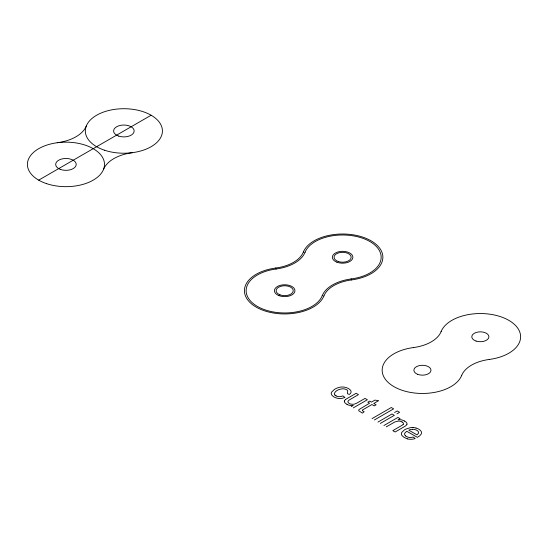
<?xml version="1.0" encoding="UTF-8"?>
<svg xmlns="http://www.w3.org/2000/svg" width="548" height="548" viewBox="0 0 548 548"><rect width="100%" height="100%" fill="white"/><g stroke="black" fill="none" stroke-linecap="round" stroke-linejoin="round"><path stroke-width="0.82" d="M362.488 410.144L362.612 410.842L364.16 411.712L362.427 413.117L358.878 410.842A3.309 1.911 0 0 1 358.947 409.644A2.397 1.384 0 0 1 359.091 409.5L369.571 403.198L367.824 402.184L369.688 401.102L371.441 402.116L374.894 400.122L378.647 400.656L373.777 403.465L376.113 404.814L374.243 405.89L371.907 404.54L363.694 409.288A11.234 6.487 0 0 0 362.687 409.925M403.068 424.44L402.753 424.748A12.666 7.309 0 0 1 401.239 425.762L392.813 430.639L395.149 431.988L404.465 426.597A20.899 12.07 0 0 0 405.554 425.899L405.883 425.638A6.562 3.788 0 0 0 406.917 424.214M345.521 399.56L345.692 399.43A19.927 11.501 0 0 1 347.158 398.485L356.145 393.286L358.481 394.635L349.877 399.608A23.413 13.515 0 0 0 348.802 400.293C346.096 402.047 349.857 404.362 351.789 404.219A4.391 2.535 0 0 0 354.583 404.061L356.447 403.314A18.831 10.871 0 0 0 357.522 402.732L365.016 398.41L367.352 399.759L353.344 407.849M38.689 180.148L151.132 115.231M351.241 406.637L353.316 405.431L350.535 405.452A6.775 3.911 0 0 1 348.466 405.041L346.973 404.431M372.024 418.638L391.293 407.513L393.628 408.856L374.359 419.987M377.983 422.076L391.998 413.98L394.334 415.329L380.319 423.426M394.567 412.5L397.252 410.952L399.588 412.295L396.903 413.85M383.936 425.515L397.951 417.418L400.054 418.638L398.074 419.782L399.889 419.706A6.617 3.822 0 0 1 401.999 419.98L404.677 421.035M386.272 426.865L394.827 421.967L398.554 421.028A5.542 3.199 0 0 1 402.088 421.967M413.021 427.563L412.096 427.55A8.371 4.829 0 0 0 410.233 427.7L405.719 429.153A17.646 10.186 0 0 0 404.431 429.872L401.766 432.393A8.241 4.761 0 0 0 401.944 435.496L404.047 437.386L407.28 438.825M416.055 428.029L418.028 428.776A11.755 6.788 0 0 1 419.11 429.379L420.474 430.461A8.193 4.733 0 0 1 421.467 432.399L421.487 432.92A8.172 4.72 0 0 1 421.227 433.975L419.782 435.77L417.377 437.345L406.712 431.242L404.801 433.16A5.638 3.254 0 0 0 404.602 434.03A5.843 3.37 0 0 0 405.643 435.941M405.65 435.941L406.027 436.222A7.487 4.322 0 0 0 406.623 436.585A5.398 3.117 0 0 0 410.781 437.503L413.226 437.03L415.165 438.551L413.788 438.934A8.035 4.637 0 0 1 407.26 438.845M335.034 395.115L335.547 395.526A6.788 3.918 0 0 0 336.136 395.889M305.065 252.217A38.545 22.256 0 0 1 275.959 269.02M322.231 295.735A38.545 22.256 0 0 1 351.33 278.932M305.01 252.347A38.545 22.256 0 0 1 345.466 235.058A38.545 22.256 0 0 1 381.052 255.608A38.545 22.256 0 0 1 351.11 278.959M322.279 295.605A38.545 22.256 0 0 1 281.83 312.894A38.545 22.256 0 0 1 246.244 292.344A38.545 22.256 0 0 1 276.185 268.993M303.339 252.128A40.264 23.242 0 0 1 345.589 234.071A40.264 23.242 0 0 1 382.757 255.532A40.264 23.242 0 0 1 351.487 279.925M323.902 295.954A36.832 21.269 0 0 1 351.706 279.898M303.393 251.998A36.832 21.269 0 0 1 275.582 268.054M323.95 295.824A40.264 23.242 0 0 1 281.699 313.881A40.264 23.242 0 0 1 244.531 292.42A40.264 23.242 0 0 1 275.808 268.027M441.085 331.656A40.264 23.242 0 0 1 483.336 313.6A40.264 23.242 0 0 1 520.504 335.061A40.264 23.242 0 0 1 489.227 359.454M461.642 375.476A36.832 21.269 0 0 1 489.453 359.42M441.133 331.526A36.832 21.269 0 0 1 413.329 347.583M461.697 375.346A40.264 23.242 0 0 1 419.446 393.402A40.264 23.242 0 0 1 382.278 371.941A40.264 23.242 0 0 1 413.548 347.548M86.324 125.93A38.545 22.256 0 0 1 57.225 142.733M103.497 169.448A38.545 22.256 0 0 1 132.595 152.645M335.027 395.115A5.055 2.918 0 0 1 334.314 393.567C335.492 390.327 339.712 388.929 342.932 388.792A5.144 2.966 0 0 1 345.589 389.299C350.59 390.628 344.487 394.019 349.603 394.361L350.72 393.074A6.953 4.014 0 0 0 350.254 389.943L349.014 388.922A11.672 6.74 0 0 0 348.48 388.587A9.72 5.61 0 0 0 344.315 387.148A7.514 4.336 0 0 0 339.513 387.299A14.159 8.172 0 0 0 334.465 389.409L331.526 392.183A7.919 4.569 0 0 0 331.259 393.224L331.259 393.485A8.062 4.651 0 0 0 332.095 395.444L333.376 396.553A11.803 6.816 0 0 0 334.342 397.142L335.554 397.697A7.912 4.569 0 0 0 339.274 398.465A7.727 4.459 0 0 0 342.849 398.136L344.932 397.464L342.945 395.916L340.315 396.642A4.226 2.439 0 0 1 339.178 396.69A5.124 2.959 0 0 1 336.15 395.882M347.117 404.314A6.836 3.946 0 0 1 344.288 401.047M344.397 401.047A6.514 3.761 0 0 1 345.541 399.567M404.54 421.138A6.747 3.898 0 0 1 407.068 424.214M402.013 422.015A3.836 2.213 0 0 1 403.225 424.474M412.945 427.556A8.371 4.829 0 0 1 415.994 428.029M412.63 429.276A5.781 3.336 0 0 1 416.172 430.009L416.398 430.112A7.528 4.35 0 0 1 417.062 430.481L417.816 431.057A5.432 3.137 0 0 1 418.604 432.701L418.59 432.879A3.891 2.247 0 0 1 418.508 433.235L416.987 434.886L408.815 430.166L410.02 429.673A5.391 3.117 0 0 1 412.63 429.283M278.918 295.612A10.282 5.939 0 0 0 294.94 291.118A10.282 5.939 0 0 0 280.192 285.357A10.282 5.939 0 0 0 278.918 295.612M336.849 262.17A10.282 5.939 0 0 0 352.864 257.676A10.282 5.939 0 0 0 338.116 251.916A10.282 5.939 0 0 0 336.849 262.17M338.328 261.54A8.569 4.946 0 0 0 351.179 257.252A8.569 4.946 0 0 0 338.328 252.971A8.569 4.946 0 0 0 338.328 261.54M279.877 294.797A8.569 4.946 0 0 0 293.228 291.05A8.569 4.946 0 0 0 280.939 286.248A8.569 4.946 0 0 0 279.877 294.797M476.068 341.062A8.569 4.946 0 0 0 488.919 336.78A8.569 4.946 0 0 0 476.068 332.492A8.569 4.946 0 0 0 476.068 341.062M417.624 374.318A8.569 4.946 0 0 0 430.975 370.578A8.569 4.946 0 0 0 418.686 365.776A8.569 4.946 0 0 0 417.624 374.318M104.6 150.241A38.545 22.256 0 0 0 162.42 130.965A38.545 22.256 0 0 0 104.6 111.696A38.545 22.256 0 0 0 104.6 150.241M46.676 183.683A38.545 22.256 0 0 0 104.497 164.414A38.545 22.256 0 0 0 46.676 145.138A38.545 22.256 0 0 0 46.676 183.683M60.184 169.325A10.282 5.939 0 0 0 76.199 164.838A10.282 5.939 0 0 0 61.458 159.071A10.282 5.939 0 0 0 60.184 169.325M118.731 136.109A10.282 5.939 0 0 0 134.157 130.965A10.282 5.939 0 0 0 118.731 125.828A10.282 5.939 0 0 0 118.731 136.109"/></g></svg>
